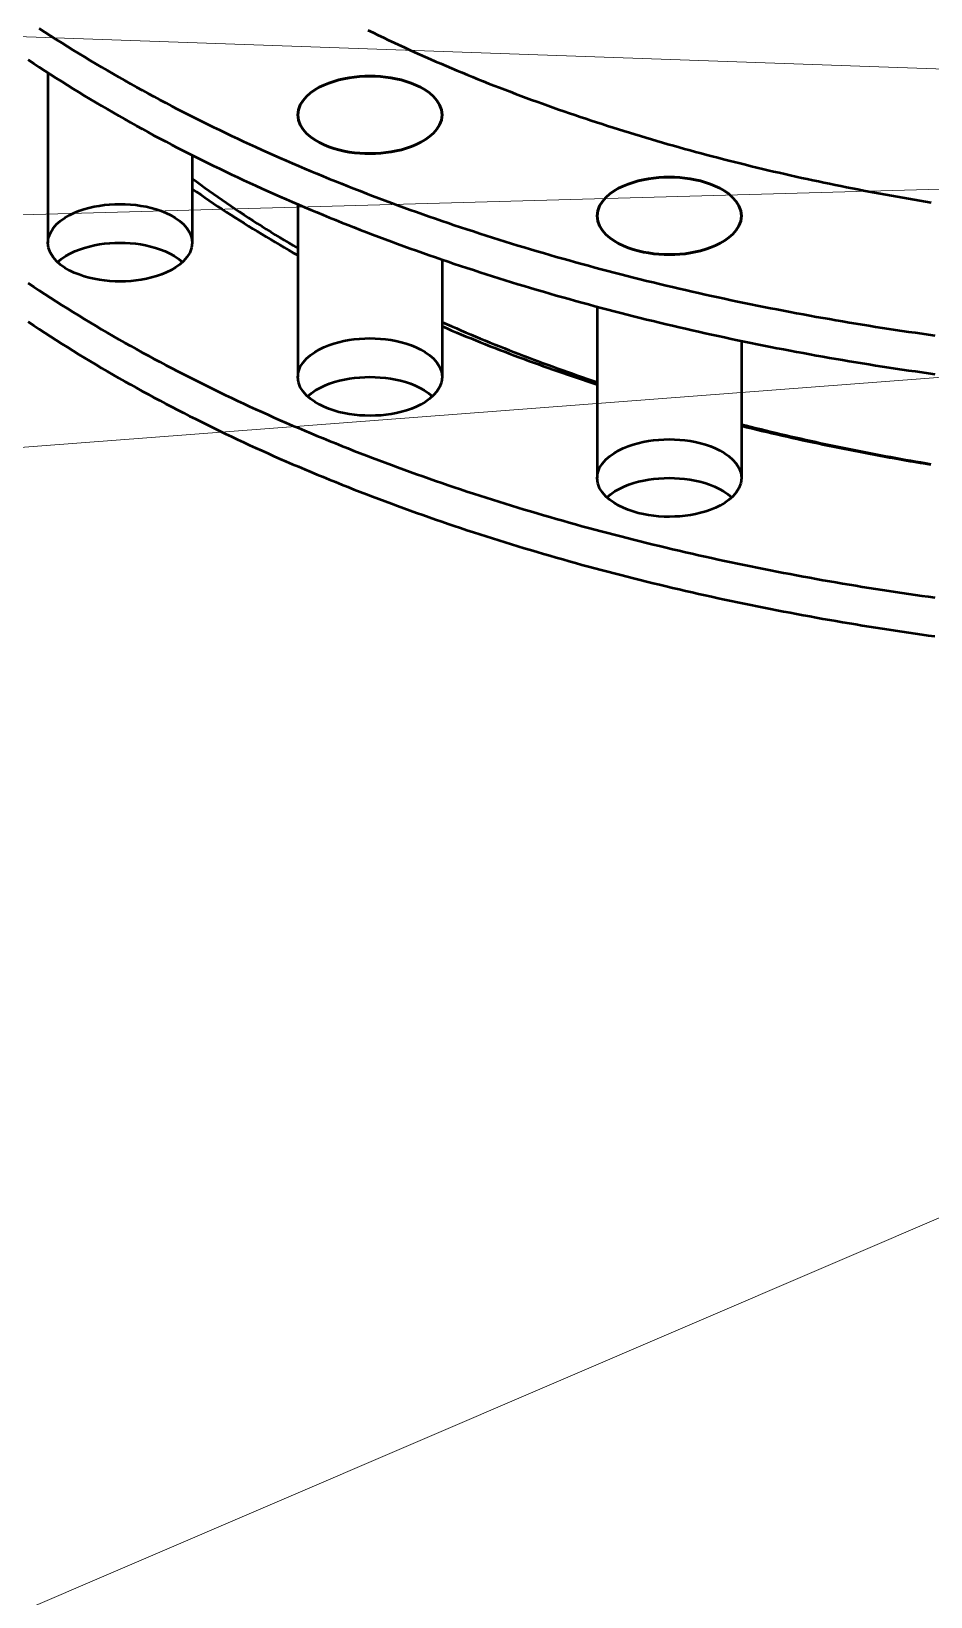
# Model space of a CAD drawing. Header units: millimetres. Extents: x 0 to 841, y 0 to 594.
# Drawn here: x 253.8 to 298.8, y 209.7 to 288.1 of the extents above; entities that cross this region are included whole.
import ezdxf

# ---------------------------------------------------------------- set-up
doc = ezdxf.new("R2010")
doc.units = ezdxf.units.MM
doc.layers.add('COTA', color=7, linetype='CONTINUOUS', lineweight=18)
doc.layers.add('VIS', color=7, linetype='CONTINUOUS', lineweight=50)

msp = doc.modelspace()

# ---------------------------------------------------------------- linework, layer by layer
at = {"layer": 'COTA'}
for p, q in [((355.281, 284.252), (73.998, 294.145)), ((323.606, 280.893), (73.998, 273.921)), ((370.307, 276.185), (73.988, 253.637)), ((323.606, 239.157), (73.677, 132.052))]:
    msp.add_line(p, q, dxfattribs=at)
at = {"layer": 'VIS'}
for points in [[(254.151, 288.249), (254.431, 288.066), (254.711, 287.884), (254.993, 287.704), (255.275, 287.525), (255.558, 287.347), (255.842, 287.171), (256.127, 286.996), (256.412, 286.822), (256.699, 286.65), (256.986, 286.479), (257.274, 286.309), (257.562, 286.14), (257.852, 285.973), (258.142, 285.807), (258.432, 285.642), (258.724, 285.479), (259.016, 285.316), (259.309, 285.155), (259.602, 284.995), (259.896, 284.837), (260.191, 284.679), (260.487, 284.523), (260.783, 284.368), (261.079, 284.214), (261.377, 284.061), (261.674, 283.909), (261.973, 283.759), (262.272, 283.61), (262.571, 283.462), (262.872, 283.315), (263.172, 283.169), (263.474, 283.024), (263.775, 282.881), (264.078, 282.738), (264.381, 282.597), (264.684, 282.456), (264.988, 282.317), (265.292, 282.179), (265.597, 282.042), (265.902, 281.906), (266.208, 281.771), (266.514, 281.638), (266.821, 281.505), (267.128, 281.373), (267.436, 281.243), (267.744, 281.113), (268.053, 280.985), (268.362, 280.857), (268.671, 280.731), (268.981, 280.605), (269.291, 280.481), (269.602, 280.358), (269.913, 280.235), (270.224, 280.114), (270.536, 279.993), (270.848, 279.874), (271.161, 279.756), (271.473, 279.638), (271.787, 279.522), (272.1, 279.407), (272.414, 279.292), (272.729, 279.179), (273.043, 279.066), (273.358, 278.955), (273.674, 278.844), (273.99, 278.734), (274.306, 278.626), (274.622, 278.518), (274.939, 278.411), (275.256, 278.305), (275.573, 278.2), (275.891, 278.096), (276.209, 277.993), (276.527, 277.891), (276.845, 277.79), (277.164, 277.689), (277.483, 277.59), (277.802, 277.491), (278.122, 277.393), (278.442, 277.297), (278.762, 277.201), (279.083, 277.106), (279.403, 277.012), (279.724, 276.919), (280.045, 276.826), (280.367, 276.735), (280.689, 276.644), (281.011, 276.555), (281.333, 276.466), (281.655, 276.378), (281.978, 276.291), (282.301, 276.204), (282.624, 276.119), (282.947, 276.035), (283.271, 275.951), (283.595, 275.868), (283.919, 275.786), (284.243, 275.705), (284.567, 275.624), (284.892, 275.545), (285.217, 275.466), (285.542, 275.389), (285.867, 275.312), (286.192, 275.235), (286.518, 275.16), (286.844, 275.085), (287.17, 275.012), (287.496, 274.939), (287.822, 274.867), (288.149, 274.795), (288.476, 274.725), (288.802, 274.655), (289.129, 274.586), (289.457, 274.518), (289.784, 274.451), (290.112, 274.385), (290.439, 274.319), (290.767, 274.254), (291.095, 274.19), (291.423, 274.127), (291.752, 274.064), (292.08, 274.003), (292.409, 273.942), (292.737, 273.881), (293.066, 273.822), (293.395, 273.763), (293.725, 273.706), (294.054, 273.648), (294.383, 273.592), (294.713, 273.537), (295.043, 273.482), (295.372, 273.428), (295.702, 273.375), (296.032, 273.322), (296.363, 273.27), (296.693, 273.219), (297.023, 273.169), (297.354, 273.12), (297.685, 273.071), (298.015, 273.023), (298.346, 272.976), (298.677, 272.93), (299.008, 272.884)], [(270.611, 288.172), (270.87, 288.046), (271.128, 287.92), (271.387, 287.796), (271.647, 287.672), (271.907, 287.55), (272.167, 287.428), (272.428, 287.307), (272.69, 287.188), (272.951, 287.069), (273.213, 286.951), (273.476, 286.834), (273.739, 286.718), (274.002, 286.603), (274.266, 286.489), (274.53, 286.376), (274.795, 286.264), (275.06, 286.152), (275.325, 286.042), (275.591, 285.932), (275.857, 285.823), (276.123, 285.715), (276.39, 285.609), (276.657, 285.502), (276.925, 285.397), (277.193, 285.293), (277.461, 285.189), (277.729, 285.087), (277.998, 284.985), (278.267, 284.884), (278.537, 284.784), (278.806, 284.685), (279.076, 284.586), (279.347, 284.488), (279.617, 284.392), (279.888, 284.296), (280.16, 284.201), (280.431, 284.106), (280.703, 284.013), (280.975, 283.92), (281.247, 283.828), (281.52, 283.737), (281.793, 283.647), (282.066, 283.558), (282.339, 283.469), (282.613, 283.381), (282.887, 283.294), (283.161, 283.208), (283.435, 283.122), (283.71, 283.037), (283.985, 282.953), (284.26, 282.87), (284.535, 282.788), (284.811, 282.706), (285.087, 282.625), (285.363, 282.545), (285.639, 282.466), (285.916, 282.387), (286.192, 282.309), (286.469, 282.232), (286.746, 282.155), (287.024, 282.08), (287.301, 282.005), (287.579, 281.931), (287.857, 281.857), (288.135, 281.785), (288.413, 281.713), (288.691, 281.641), (288.97, 281.571), (289.249, 281.501), (289.528, 281.432), (289.807, 281.364), (290.086, 281.296), (290.366, 281.229), (290.646, 281.163), (290.925, 281.097), (291.205, 281.033), (291.486, 280.968), (291.766, 280.905), (292.047, 280.842), (292.327, 280.78), (292.608, 280.719), (292.889, 280.658), (293.17, 280.599), (293.451, 280.539), (293.733, 280.481), (294.014, 280.423), (294.296, 280.366), (294.578, 280.309), (294.86, 280.253), (295.142, 280.198), (295.424, 280.144), (295.706, 280.09), (295.989, 280.037), (296.272, 279.985), (296.554, 279.933), (296.837, 279.882), (297.12, 279.831), (297.403, 279.782), (297.686, 279.733), (297.97, 279.684), (298.253, 279.636), (298.537, 279.589), (298.82, 279.543)], [(270.611, 288.172), (270.87, 288.046), (271.128, 287.92), (271.387, 287.796), (271.647, 287.672), (271.907, 287.55), (272.167, 287.428), (272.428, 287.307), (272.69, 287.188), (272.951, 287.069), (273.213, 286.951), (273.476, 286.834), (273.739, 286.718), (274.002, 286.603), (274.266, 286.489), (274.53, 286.376), (274.795, 286.264), (275.06, 286.152), (275.325, 286.042), (275.591, 285.932), (275.857, 285.823), (276.123, 285.715), (276.39, 285.609), (276.657, 285.502), (276.925, 285.397), (277.193, 285.293), (277.461, 285.189), (277.729, 285.087), (277.998, 284.985), (278.267, 284.884), (278.537, 284.784), (278.806, 284.685), (279.076, 284.586), (279.347, 284.488), (279.617, 284.392), (279.888, 284.296), (280.16, 284.201), (280.431, 284.106), (280.703, 284.013), (280.975, 283.92), (281.247, 283.828), (281.52, 283.737), (281.793, 283.647), (282.066, 283.558), (282.339, 283.469), (282.613, 283.381), (282.887, 283.294), (283.161, 283.208), (283.435, 283.122), (283.71, 283.037), (283.985, 282.953), (284.26, 282.87), (284.535, 282.788), (284.811, 282.706), (285.087, 282.625), (285.363, 282.545), (285.639, 282.466), (285.916, 282.387), (286.192, 282.309), (286.469, 282.232), (286.746, 282.155), (287.024, 282.08), (287.301, 282.005), (287.579, 281.931), (287.857, 281.857), (288.135, 281.785), (288.413, 281.713), (288.691, 281.641), (288.97, 281.571), (289.249, 281.501), (289.528, 281.432), (289.807, 281.364), (290.086, 281.296), (290.366, 281.229), (290.646, 281.163), (290.925, 281.097), (291.205, 281.033), (291.486, 280.968), (291.766, 280.905), (292.047, 280.842), (292.327, 280.78), (292.608, 280.719), (292.889, 280.658), (293.17, 280.599), (293.451, 280.539), (293.733, 280.481), (294.014, 280.423), (294.296, 280.366), (294.578, 280.309), (294.86, 280.253), (295.142, 280.198), (295.424, 280.144), (295.706, 280.09), (295.989, 280.037), (296.272, 279.985), (296.554, 279.933), (296.837, 279.882), (297.12, 279.831), (297.403, 279.782), (297.686, 279.733), (297.97, 279.684), (298.253, 279.636), (298.537, 279.589), (298.82, 279.543)], [(253.595, 286.683), (253.872, 286.497), (254.151, 286.313), (254.431, 286.13), (254.711, 285.948), (254.993, 285.768), (255.275, 285.589), (255.558, 285.411), (255.842, 285.235), (256.127, 285.06), (256.412, 284.886), (256.699, 284.714), (256.986, 284.543), (257.274, 284.373), (257.562, 284.204), (257.852, 284.037), (258.142, 283.871), (258.432, 283.706), (258.724, 283.543), (259.016, 283.38), (259.309, 283.219), (259.602, 283.059), (259.896, 282.9), (260.191, 282.743), (260.487, 282.587), (260.783, 282.432), (261.079, 282.278), (261.377, 282.125), (261.674, 281.973), (261.973, 281.823), (262.272, 281.674), (262.571, 281.525), (262.872, 281.379), (263.172, 281.233), (263.474, 281.088), (263.775, 280.944), (264.078, 280.802), (264.381, 280.66), (264.684, 280.52), (264.988, 280.381), (265.292, 280.243), (265.597, 280.106), (265.902, 279.97), (266.208, 279.835), (266.514, 279.701), (266.821, 279.569), (267.128, 279.437), (267.436, 279.307), (267.744, 279.177), (268.053, 279.048), (268.362, 278.921), (268.671, 278.795), (268.981, 278.669), (269.291, 278.545), (269.602, 278.421), (269.913, 278.299), (270.224, 278.178), (270.536, 278.057), (270.848, 277.938), (271.161, 277.82), (271.473, 277.702), (271.787, 277.586), (272.1, 277.47), (272.414, 277.356), (272.729, 277.242), (273.043, 277.13), (273.358, 277.018), (273.674, 276.908), (273.99, 276.798), (274.306, 276.689), (274.622, 276.582), (274.939, 276.475), (275.256, 276.369), (275.573, 276.264), (275.891, 276.16), (276.209, 276.057), (276.527, 275.955), (276.845, 275.853), (277.164, 275.753), (277.483, 275.654), (277.802, 275.555), (278.122, 275.457), (278.442, 275.361), (278.762, 275.265), (279.083, 275.17), (279.403, 275.076), (279.724, 274.982), (280.045, 274.89), (280.367, 274.799), (280.689, 274.708), (281.011, 274.618), (281.333, 274.53), (281.655, 274.442), (281.978, 274.355), (282.301, 274.268), (282.624, 274.183), (282.947, 274.098), (283.271, 274.015), (283.595, 273.932), (283.919, 273.85), (284.243, 273.769), (284.567, 273.688), (284.892, 273.609), (285.217, 273.53), (285.542, 273.452), (285.867, 273.375), (286.192, 273.299), (286.518, 273.224), (286.844, 273.149), (287.17, 273.076), (287.496, 273.003), (287.822, 272.931), (288.149, 272.859), (288.476, 272.789), (288.802, 272.719), (289.129, 272.65), (289.457, 272.582), (289.784, 272.515), (290.112, 272.449), (290.439, 272.383), (290.767, 272.318), (291.095, 272.254), (291.423, 272.191), (291.752, 272.128), (292.08, 272.066), (292.409, 272.005), (292.737, 271.945), (293.066, 271.886), (293.395, 271.827), (293.725, 271.769), (294.054, 271.712), (294.383, 271.656), (294.713, 271.6), (295.043, 271.546), (295.372, 271.492), (295.702, 271.438), (296.032, 271.386), (296.363, 271.334), (296.693, 271.283), (297.023, 271.233), (297.354, 271.184), (297.685, 271.135), (298.015, 271.087), (298.346, 271.04), (298.677, 270.993), (299.008, 270.948)], [(254.584, 286.031), (254.584, 277.522)], [(267.101, 283.924), (267.133, 284.184), (267.225, 284.429), (267.364, 284.651), (267.537, 284.848), (267.734, 285.021), (267.948, 285.173), (268.175, 285.304), (268.411, 285.419), (268.654, 285.518), (268.902, 285.603), (269.155, 285.674), (269.41, 285.733), (269.668, 285.781), (269.928, 285.817), (270.189, 285.843), (270.451, 285.859), (270.713, 285.864), (270.975, 285.859), (271.237, 285.843), (271.498, 285.817), (271.758, 285.781), (272.016, 285.733), (272.272, 285.674), (272.524, 285.603), (272.772, 285.518), (273.015, 285.419), (273.251, 285.304), (273.478, 285.173), (273.692, 285.021), (273.889, 284.848), (274.062, 284.651), (274.201, 284.429), (274.293, 284.184), (274.326, 283.924)], [(274.326, 283.924), (274.293, 284.184), (274.201, 284.429), (274.062, 284.651), (273.889, 284.848), (273.692, 285.021), (273.478, 285.173), (273.251, 285.304), (273.015, 285.419), (272.772, 285.518), (272.524, 285.603), (272.272, 285.674), (272.016, 285.733), (271.758, 285.781), (271.498, 285.817), (271.237, 285.843), (270.975, 285.859), (270.713, 285.864), (270.451, 285.859), (270.189, 285.843), (269.928, 285.817), (269.668, 285.781), (269.41, 285.733), (269.155, 285.674), (268.902, 285.603), (268.654, 285.518), (268.411, 285.419), (268.175, 285.304), (267.948, 285.173), (267.734, 285.021), (267.537, 284.848), (267.364, 284.651), (267.225, 284.429), (267.133, 284.184), (267.101, 283.924)], [(273.268, 282.553), (273.032, 282.437), (272.788, 282.337), (272.54, 282.251), (272.287, 282.178), (272.031, 282.118), (271.772, 282.07), (271.512, 282.033), (271.25, 282.006), (270.988, 281.99), (270.725, 281.985), (270.462, 281.989), (270.199, 282.005), (269.937, 282.03), (269.677, 282.066), (269.418, 282.114), (269.162, 282.173), (268.909, 282.244), (268.66, 282.329), (268.416, 282.427), (268.179, 282.542), (267.952, 282.674), (267.737, 282.825), (267.539, 282.998), (267.365, 283.196), (267.226, 283.418), (267.133, 283.664), (267.101, 283.924)], [(267.101, 283.924), (267.133, 283.664), (267.226, 283.418), (267.365, 283.196), (267.539, 282.998), (267.737, 282.825), (267.952, 282.674), (268.179, 282.542), (268.416, 282.427), (268.66, 282.329), (268.909, 282.244), (269.162, 282.173), (269.418, 282.114), (269.677, 282.066), (269.937, 282.03), (270.199, 282.005), (270.462, 281.989), (270.725, 281.985), (270.988, 281.99), (271.25, 282.006), (271.512, 282.033), (271.772, 282.07), (272.031, 282.118), (272.287, 282.178), (272.54, 282.251), (272.788, 282.337), (273.032, 282.437), (273.268, 282.553)], [(267.101, 283.924), (267.101, 283.924)], [(274.326, 283.924), (274.294, 283.667), (274.203, 283.424), (274.067, 283.204), (273.897, 283.008), (273.703, 282.835), (273.491, 282.685), (273.268, 282.553)], [(273.268, 282.553), (273.491, 282.685), (273.703, 282.835), (273.897, 283.008), (274.067, 283.204), (274.203, 283.424), (274.294, 283.667), (274.326, 283.924)], [(261.809, 281.905), (261.809, 277.522)], [(261.809, 280.746), (262.021, 280.588), (262.234, 280.432), (262.448, 280.276), (262.663, 280.121), (262.878, 279.968), (263.094, 279.816), (263.311, 279.664), (263.529, 279.514), (263.747, 279.364), (263.966, 279.216), (264.186, 279.069), (264.406, 278.923), (264.627, 278.777), (264.849, 278.633), (265.072, 278.49), (265.295, 278.348), (265.518, 278.206), (265.743, 278.066), (265.967, 277.927), (266.193, 277.789), (266.419, 277.651), (266.646, 277.515), (266.873, 277.379), (267.101, 277.245)], [(282.089, 278.868), (282.122, 279.128), (282.213, 279.373), (282.352, 279.595), (282.525, 279.792), (282.722, 279.965), (282.937, 280.116), (283.163, 280.248), (283.399, 280.363), (283.642, 280.461), (283.891, 280.546), (284.143, 280.618), (284.398, 280.677), (284.656, 280.725), (284.916, 280.761), (285.177, 280.787), (285.439, 280.802), (285.701, 280.807), (285.964, 280.802), (286.226, 280.787), (286.487, 280.761), (286.747, 280.725), (287.004, 280.677), (287.26, 280.618), (287.512, 280.546), (287.761, 280.461), (288.004, 280.363), (288.24, 280.248), (288.466, 280.116), (288.681, 279.965), (288.878, 279.792), (289.051, 279.595), (289.189, 279.373), (289.281, 279.128), (289.314, 278.868)], [(289.314, 278.868), (289.281, 279.128), (289.189, 279.373), (289.051, 279.595), (288.878, 279.792), (288.681, 279.965), (288.466, 280.116), (288.24, 280.248), (288.004, 280.363), (287.761, 280.461), (287.512, 280.546), (287.26, 280.618), (287.004, 280.677), (286.747, 280.725), (286.487, 280.761), (286.226, 280.787), (285.964, 280.802), (285.701, 280.807), (285.439, 280.802), (285.177, 280.787), (284.916, 280.761), (284.656, 280.725), (284.398, 280.677), (284.143, 280.618), (283.891, 280.546), (283.642, 280.461), (283.399, 280.363), (283.163, 280.248), (282.937, 280.116), (282.722, 279.965), (282.525, 279.792), (282.352, 279.595), (282.213, 279.373), (282.122, 279.128), (282.089, 278.868)], [(261.809, 280.23), (262.022, 280.08), (262.236, 279.931), (262.451, 279.783), (262.666, 279.636), (262.882, 279.49), (263.099, 279.346), (263.316, 279.202), (263.534, 279.059), (263.753, 278.916), (263.972, 278.775), (264.192, 278.635), (264.412, 278.496), (264.633, 278.358), (264.855, 278.22), (265.077, 278.084), (265.3, 277.948), (265.523, 277.814), (265.747, 277.68), (265.971, 277.547), (266.196, 277.415), (266.421, 277.284), (266.647, 277.154), (266.874, 277.025), (267.101, 276.897)], [(254.584, 277.522), (254.616, 277.781), (254.708, 278.026), (254.847, 278.249), (255.02, 278.446), (255.217, 278.619), (255.431, 278.77), (255.658, 278.902), (255.894, 279.016), (256.137, 279.115), (256.385, 279.2), (256.638, 279.271), (256.893, 279.331), (257.151, 279.378), (257.411, 279.415), (257.672, 279.441), (257.934, 279.456), (258.196, 279.461), (258.459, 279.456), (258.72, 279.441), (258.981, 279.415), (259.241, 279.378), (259.499, 279.331), (259.755, 279.271), (260.007, 279.2), (260.255, 279.115), (260.498, 279.016), (260.734, 278.902), (260.961, 278.77), (261.175, 278.619), (261.372, 278.446), (261.545, 278.249), (261.684, 278.026), (261.776, 277.781), (261.809, 277.522)], [(267.101, 279.449), (267.101, 270.801)], [(288.256, 277.496), (288.02, 277.381), (287.777, 277.28), (287.528, 277.195), (287.275, 277.122), (287.019, 277.062), (286.761, 277.014), (286.5, 276.976), (286.239, 276.95), (285.976, 276.934), (285.713, 276.928), (285.45, 276.933), (285.187, 276.948), (284.926, 276.974), (284.665, 277.01), (284.406, 277.057), (284.15, 277.116), (283.897, 277.188), (283.648, 277.272), (283.404, 277.371), (283.168, 277.486), (282.94, 277.617), (282.725, 277.769), (282.527, 277.942), (282.354, 278.139), (282.214, 278.362), (282.122, 278.608), (282.089, 278.868)], [(282.089, 278.868), (282.122, 278.608), (282.214, 278.362), (282.354, 278.139), (282.527, 277.942), (282.725, 277.769), (282.94, 277.617), (283.168, 277.486), (283.404, 277.371), (283.648, 277.272), (283.897, 277.188), (284.15, 277.116), (284.406, 277.057), (284.665, 277.01), (284.926, 276.974), (285.187, 276.948), (285.45, 276.933), (285.713, 276.928), (285.976, 276.934), (286.239, 276.95), (286.5, 276.976), (286.761, 277.014), (287.019, 277.062), (287.275, 277.122), (287.528, 277.195), (287.777, 277.28), (288.02, 277.381), (288.256, 277.496)], [(282.089, 278.868), (282.089, 278.868)], [(289.314, 278.868), (289.282, 278.611), (289.192, 278.368), (289.055, 278.147), (288.885, 277.951), (288.691, 277.779), (288.48, 277.628), (288.256, 277.496)], [(288.256, 277.496), (288.48, 277.628), (288.691, 277.779), (288.885, 277.951), (289.055, 278.147), (289.192, 278.368), (289.282, 278.611), (289.314, 278.868)], [(260.751, 276.15), (260.515, 276.034), (260.271, 275.934), (260.023, 275.848), (259.77, 275.776), (259.514, 275.716), (259.255, 275.667), (258.995, 275.63), (258.733, 275.604), (258.471, 275.588), (258.208, 275.582), (257.945, 275.587), (257.682, 275.602), (257.42, 275.627), (257.16, 275.664), (256.901, 275.711), (256.645, 275.77), (256.392, 275.841), (256.143, 275.926), (255.899, 276.025), (255.662, 276.139), (255.435, 276.271), (255.22, 276.423), (255.022, 276.596), (254.848, 276.793), (254.709, 277.016), (254.616, 277.261), (254.584, 277.522)], [(255.066, 276.554), (255.264, 276.718), (255.477, 276.862), (255.701, 276.988), (255.934, 277.098), (256.174, 277.193), (256.418, 277.274), (256.666, 277.342), (256.917, 277.399), (257.171, 277.445), (257.426, 277.48), (257.682, 277.505), (257.939, 277.52), (258.196, 277.525), (258.454, 277.52), (258.711, 277.505), (258.967, 277.48), (259.222, 277.445), (259.475, 277.399), (259.726, 277.342), (259.974, 277.274), (260.219, 277.193), (260.458, 277.098), (260.691, 276.988), (260.915, 276.862), (261.129, 276.718), (261.327, 276.554)], [(261.809, 277.522), (261.777, 277.264), (261.687, 277.022), (261.55, 276.801), (261.38, 276.605), (261.186, 276.433), (260.974, 276.282), (260.751, 276.15)], [(274.326, 276.683), (274.326, 270.801)], [(253.595, 275.496), (253.872, 275.31), (254.151, 275.126), (254.431, 274.943), (254.711, 274.761), (254.993, 274.581), (255.275, 274.402), (255.558, 274.225), (255.842, 274.048), (256.127, 273.873), (256.412, 273.699), (256.699, 273.527), (256.986, 273.356), (257.274, 273.186), (257.562, 273.018), (257.852, 272.85), (258.142, 272.684), (258.432, 272.519), (258.724, 272.356), (259.016, 272.193), (259.309, 272.032), (259.602, 271.872), (259.896, 271.714), (260.191, 271.556), (260.487, 271.4), (260.783, 271.245), (261.079, 271.091), (261.377, 270.938), (261.674, 270.787), (261.973, 270.636), (262.272, 270.487), (262.571, 270.339), (262.872, 270.192), (263.172, 270.046), (263.474, 269.901), (263.775, 269.758), (264.078, 269.615), (264.381, 269.474), (264.684, 269.333), (264.988, 269.194), (265.292, 269.056), (265.597, 268.919), (265.902, 268.783), (266.208, 268.648), (266.514, 268.515), (266.821, 268.382), (267.128, 268.25), (267.436, 268.12), (267.744, 267.99), (268.053, 267.862), (268.362, 267.734), (268.671, 267.608), (268.981, 267.482), (269.291, 267.358), (269.602, 267.235), (269.913, 267.112), (270.224, 266.991), (270.536, 266.871), (270.848, 266.751), (271.161, 266.633), (271.473, 266.515), (271.787, 266.399), (272.1, 266.284), (272.414, 266.169), (272.729, 266.056), (273.043, 265.943), (273.358, 265.832), (273.674, 265.721), (273.99, 265.611), (274.306, 265.503), (274.622, 265.395), (274.939, 265.288), (275.256, 265.182), (275.573, 265.077), (275.891, 264.973), (276.209, 264.87), (276.527, 264.768), (276.845, 264.667), (277.164, 264.566), (277.483, 264.467), (277.802, 264.368), (278.122, 264.271), (278.442, 264.174), (278.762, 264.078), (279.083, 263.983), (279.403, 263.889), (279.724, 263.796), (280.045, 263.703), (280.367, 263.612), (280.689, 263.521), (281.011, 263.432), (281.333, 263.343), (281.655, 263.255), (281.978, 263.168), (282.301, 263.081), (282.624, 262.996), (282.947, 262.912), (283.271, 262.828), (283.595, 262.745), (283.919, 262.663), (284.243, 262.582), (284.567, 262.502), (284.892, 262.422), (285.217, 262.343), (285.542, 262.266), (285.867, 262.189), (286.192, 262.112), (286.518, 262.037), (286.844, 261.963), (287.17, 261.889), (287.496, 261.816), (287.822, 261.744), (288.149, 261.673), (288.476, 261.602), (288.802, 261.532), (289.129, 261.464), (289.457, 261.395), (289.784, 261.328), (290.112, 261.262), (290.439, 261.196), (290.767, 261.131), (291.095, 261.067), (291.423, 261.004), (291.752, 260.941), (292.08, 260.88), (292.409, 260.819), (292.737, 260.758), (293.066, 260.699), (293.395, 260.64), (293.725, 260.583), (294.054, 260.525), (294.383, 260.469), (294.713, 260.414), (295.043, 260.359), (295.372, 260.305), (295.702, 260.252), (296.032, 260.199), (296.363, 260.147), (296.693, 260.097), (297.023, 260.046), (297.354, 259.997), (297.685, 259.948), (298.015, 259.9), (298.346, 259.853), (298.677, 259.807), (299.008, 259.761)], [(282.089, 274.325), (282.089, 265.745)], [(253.595, 273.56), (253.872, 273.374), (254.151, 273.19), (254.431, 273.007), (254.711, 272.825), (254.993, 272.645), (255.275, 272.466), (255.558, 272.288), (255.842, 272.112), (256.127, 271.937), (256.412, 271.763), (256.699, 271.591), (256.986, 271.42), (257.274, 271.25), (257.562, 271.081), (257.852, 270.914), (258.142, 270.748), (258.432, 270.583), (258.724, 270.42), (259.016, 270.257), (259.309, 270.096), (259.602, 269.936), (259.896, 269.778), (260.191, 269.62), (260.487, 269.464), (260.783, 269.309), (261.079, 269.155), (261.377, 269.002), (261.674, 268.85), (261.973, 268.7), (262.272, 268.551), (262.571, 268.403), (262.872, 268.256), (263.172, 268.11), (263.474, 267.965), (263.775, 267.821), (264.078, 267.679), (264.381, 267.538), (264.684, 267.397), (264.988, 267.258), (265.292, 267.12), (265.597, 266.983), (265.902, 266.847), (266.208, 266.712), (266.514, 266.579), (266.821, 266.446), (267.128, 266.314), (267.436, 266.184), (267.744, 266.054), (268.053, 265.926), (268.362, 265.798), (268.671, 265.672), (268.981, 265.546), (269.291, 265.422), (269.602, 265.298), (269.913, 265.176), (270.224, 265.055), (270.536, 264.934), (270.848, 264.815), (271.161, 264.697), (271.473, 264.579), (271.787, 264.463), (272.1, 264.347), (272.414, 264.233), (272.729, 264.119), (273.043, 264.007), (273.358, 263.895), (273.674, 263.785), (273.99, 263.675), (274.306, 263.566), (274.622, 263.459), (274.939, 263.352), (275.256, 263.246), (275.573, 263.141), (275.891, 263.037), (276.209, 262.934), (276.527, 262.832), (276.845, 262.73), (277.164, 262.63), (277.483, 262.531), (277.802, 262.432), (278.122, 262.334), (278.442, 262.238), (278.762, 262.142), (279.083, 262.047), (279.403, 261.953), (279.724, 261.859), (280.045, 261.767), (280.367, 261.676), (280.689, 261.585), (281.011, 261.495), (281.333, 261.407), (281.655, 261.319), (281.978, 261.232), (282.301, 261.145), (282.624, 261.06), (282.947, 260.975), (283.271, 260.892), (283.595, 260.809), (283.919, 260.727), (284.243, 260.646), (284.567, 260.565), (284.892, 260.486), (285.217, 260.407), (285.542, 260.329), (285.867, 260.252), (286.192, 260.176), (286.518, 260.101), (286.844, 260.026), (287.17, 259.953), (287.496, 259.88), (287.822, 259.808), (288.149, 259.736), (288.476, 259.666), (288.802, 259.596), (289.129, 259.527), (289.457, 259.459), (289.784, 259.392), (290.112, 259.326), (290.439, 259.26), (290.767, 259.195), (291.095, 259.131), (291.423, 259.068), (291.752, 259.005), (292.08, 258.943), (292.409, 258.882), (292.737, 258.822), (293.066, 258.763), (293.395, 258.704), (293.725, 258.646), (294.054, 258.589), (294.383, 258.533), (294.713, 258.477), (295.043, 258.423), (295.372, 258.369), (295.702, 258.315), (296.032, 258.263), (296.363, 258.211), (296.693, 258.16), (297.023, 258.11), (297.354, 258.061), (297.685, 258.012), (298.015, 257.964), (298.346, 257.917), (298.677, 257.87), (299.008, 257.825)], [(274.326, 273.552), (274.564, 273.447), (274.802, 273.342), (275.041, 273.239), (275.28, 273.136), (275.519, 273.033), (275.759, 272.932), (275.999, 272.831), (276.239, 272.731), (276.479, 272.632), (276.72, 272.534), (276.961, 272.436), (277.203, 272.339), (277.445, 272.243), (277.687, 272.147), (277.929, 272.053), (278.172, 271.958), (278.415, 271.865), (278.658, 271.773), (278.901, 271.681), (279.145, 271.589), (279.389, 271.499), (279.633, 271.409), (279.878, 271.32), (280.122, 271.232), (280.367, 271.144), (280.613, 271.057), (280.858, 270.97), (281.104, 270.885), (281.35, 270.8), (281.596, 270.716), (281.842, 270.632), (282.089, 270.549)], [(267.101, 270.801), (267.133, 271.061), (267.225, 271.306), (267.364, 271.528), (267.537, 271.725), (267.734, 271.898), (267.948, 272.05), (268.175, 272.181), (268.411, 272.296), (268.654, 272.395), (268.902, 272.48), (269.155, 272.551), (269.41, 272.61), (269.668, 272.658), (269.928, 272.695), (270.189, 272.72), (270.451, 272.736), (270.713, 272.741), (270.975, 272.736), (271.237, 272.72), (271.498, 272.695), (271.758, 272.658), (272.016, 272.61), (272.272, 272.551), (272.524, 272.48), (272.772, 272.395), (273.015, 272.296), (273.251, 272.181), (273.478, 272.05), (273.692, 271.898), (273.889, 271.725), (274.062, 271.528), (274.201, 271.306), (274.293, 271.061), (274.326, 270.801)], [(274.326, 273.341), (274.564, 273.239), (274.803, 273.137), (275.042, 273.037), (275.281, 272.937), (275.52, 272.838), (275.76, 272.74), (276, 272.642), (276.241, 272.545), (276.481, 272.449), (276.722, 272.354), (276.964, 272.259), (277.205, 272.165), (277.447, 272.072), (277.689, 271.979), (277.932, 271.887), (278.174, 271.796), (278.417, 271.705), (278.66, 271.615), (278.904, 271.526), (279.147, 271.437), (279.391, 271.35), (279.635, 271.262), (279.88, 271.176), (280.124, 271.09), (280.369, 271.005), (280.614, 270.92), (280.859, 270.837), (281.105, 270.753), (281.351, 270.671), (281.596, 270.589), (281.843, 270.508), (282.089, 270.427)], [(289.314, 272.612), (289.314, 265.745)], [(273.268, 269.43), (273.032, 269.314), (272.788, 269.214), (272.54, 269.128), (272.287, 269.056), (272.031, 268.995), (271.772, 268.947), (271.512, 268.91), (271.25, 268.883), (270.988, 268.867), (270.725, 268.862), (270.462, 268.867), (270.199, 268.882), (269.937, 268.907), (269.677, 268.943), (269.418, 268.991), (269.162, 269.05), (268.909, 269.121), (268.66, 269.206), (268.416, 269.304), (268.179, 269.419), (267.952, 269.551), (267.737, 269.702), (267.539, 269.875), (267.365, 270.073), (267.226, 270.295), (267.133, 270.541), (267.101, 270.801)], [(267.583, 269.833), (267.781, 269.998), (267.994, 270.142), (268.218, 270.268), (268.451, 270.377), (268.691, 270.472), (268.935, 270.553), (269.183, 270.622), (269.434, 270.679), (269.687, 270.725), (269.942, 270.76), (270.199, 270.785), (270.456, 270.8), (270.713, 270.805), (270.971, 270.8), (271.228, 270.785), (271.484, 270.76), (271.739, 270.725), (271.992, 270.679), (272.243, 270.622), (272.491, 270.553), (272.736, 270.472), (272.975, 270.377), (273.208, 270.268), (273.432, 270.142), (273.646, 269.998), (273.843, 269.833)], [(274.326, 270.801), (274.294, 270.544), (274.203, 270.301), (274.067, 270.081), (273.897, 269.885), (273.703, 269.712), (273.491, 269.562), (273.268, 269.43)], [(289.314, 268.43), (289.561, 268.367), (289.809, 268.305), (290.056, 268.244), (290.304, 268.183), (290.552, 268.123), (290.8, 268.063), (291.048, 268.004), (291.296, 267.945), (291.544, 267.887), (291.793, 267.83), (292.041, 267.773), (292.29, 267.717), (292.539, 267.661), (292.788, 267.606), (293.037, 267.551), (293.286, 267.497), (293.536, 267.443), (293.785, 267.391), (294.035, 267.338), (294.284, 267.286), (294.534, 267.235), (294.784, 267.184), (295.034, 267.134), (295.284, 267.084), (295.535, 267.035), (295.785, 266.987), (296.035, 266.939), (296.286, 266.891), (296.537, 266.844), (296.788, 266.798), (297.038, 266.752), (297.289, 266.707), (297.54, 266.662), (297.792, 266.618), (298.043, 266.574), (298.294, 266.531), (298.546, 266.488), (298.797, 266.446)], [(289.314, 268.362), (289.568, 268.299), (289.822, 268.237), (290.077, 268.175), (290.331, 268.114), (290.586, 268.054), (290.84, 267.994), (291.095, 267.935), (291.35, 267.876), (291.605, 267.818), (291.861, 267.761), (292.116, 267.704), (292.372, 267.648), (292.627, 267.592), (292.883, 267.537), (293.139, 267.482), (293.395, 267.428), (293.651, 267.375), (293.908, 267.322), (294.164, 267.269), (294.42, 267.218), (294.677, 267.167), (294.934, 267.116), (295.191, 267.066), (295.448, 267.016), (295.705, 266.968), (295.962, 266.919), (296.219, 266.871), (296.476, 266.824), (296.734, 266.777), (296.992, 266.731), (297.249, 266.686), (297.507, 266.641), (297.765, 266.596), (298.023, 266.552), (298.281, 266.509), (298.539, 266.466), (298.797, 266.424)], [(282.089, 265.745), (282.122, 266.005), (282.213, 266.25), (282.352, 266.472), (282.525, 266.669), (282.722, 266.842), (282.937, 266.993), (283.163, 267.125), (283.399, 267.24), (283.642, 267.339), (283.891, 267.423), (284.143, 267.495), (284.398, 267.554), (284.656, 267.602), (284.916, 267.638), (285.177, 267.664), (285.439, 267.679), (285.701, 267.685), (285.964, 267.679), (286.226, 267.664), (286.487, 267.638), (286.747, 267.602), (287.004, 267.554), (287.26, 267.495), (287.512, 267.423), (287.761, 267.339), (288.004, 267.24), (288.24, 267.125), (288.466, 266.993), (288.681, 266.842), (288.878, 266.669), (289.051, 266.472), (289.189, 266.25), (289.281, 266.005), (289.314, 265.745)], [(288.256, 264.374), (288.02, 264.258), (287.777, 264.157), (287.528, 264.072), (287.275, 263.999), (287.019, 263.939), (286.761, 263.891), (286.5, 263.853), (286.239, 263.827), (285.976, 263.811), (285.713, 263.805), (285.45, 263.81), (285.187, 263.825), (284.926, 263.851), (284.665, 263.887), (284.406, 263.934), (284.15, 263.993), (283.897, 264.065), (283.648, 264.149), (283.404, 264.248), (283.168, 264.363), (282.94, 264.495), (282.725, 264.646), (282.527, 264.819), (282.354, 265.016), (282.214, 265.239), (282.122, 265.485), (282.089, 265.745)], [(282.571, 264.777), (282.769, 264.941), (282.982, 265.086), (283.207, 265.212), (283.44, 265.321), (283.679, 265.416), (283.923, 265.497), (284.171, 265.566), (284.422, 265.623), (284.676, 265.669), (284.931, 265.704), (285.187, 265.729), (285.444, 265.743), (285.701, 265.748), (285.959, 265.743), (286.216, 265.729), (286.472, 265.704), (286.727, 265.669), (286.981, 265.623), (287.232, 265.566), (287.48, 265.497), (287.724, 265.416), (287.963, 265.321), (288.196, 265.212), (288.421, 265.086), (288.634, 264.941), (288.832, 264.777)], [(289.314, 265.745), (289.282, 265.488), (289.192, 265.245), (289.055, 265.024), (288.885, 264.828), (288.691, 264.656), (288.48, 264.505), (288.256, 264.374)]]:
    msp.add_lwpolyline(points, dxfattribs=at)

doc.saveas('drawing.dxf')
